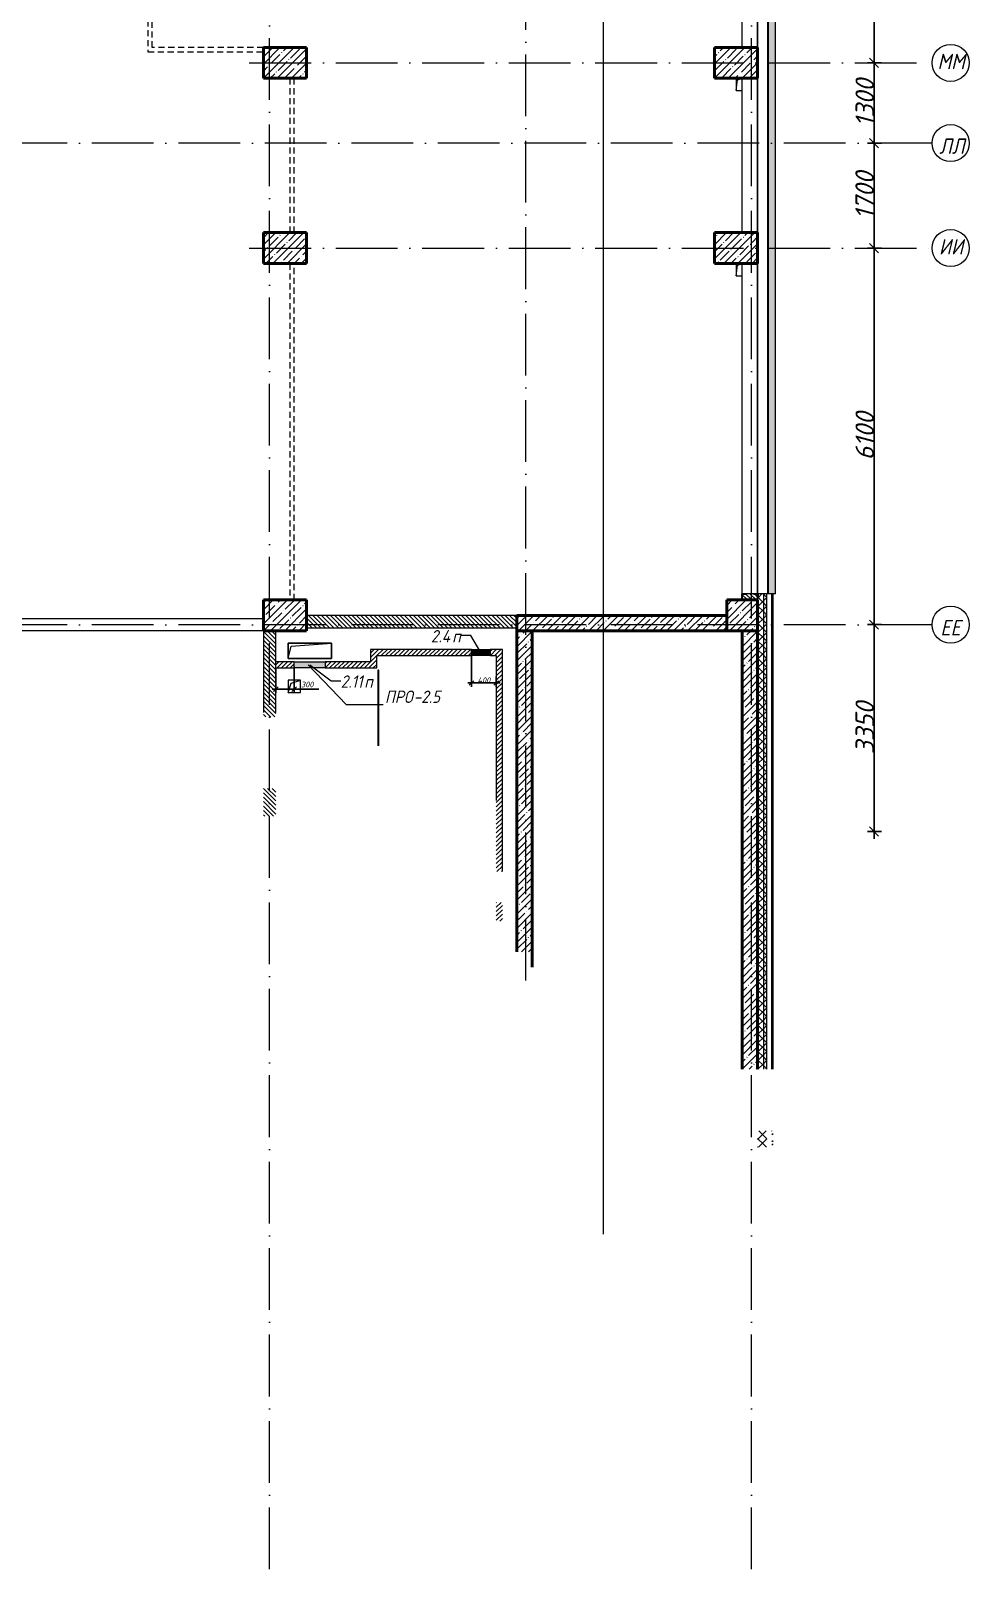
# Model space of a CAD drawing. Header units: millimetres. Extents: x -537608 to 253996, y -217170 to 186033.
# Drawn here: x -60197 to -45007, y -156291 to -131371 of the extents above; entities that cross this region are included whole.
import ezdxf

# ---------------------------------------------------------------- set-up
doc = ezdxf.new("R2010")
doc.units = ezdxf.units.MM
doc.linetypes.add('200_ШТРИХ_ш1п0_6_', pattern=[160, 100, -60])
doc.linetypes.add('50_200_ШТРИХ_1Т_ш5_п1_п1_', pattern=[1400, 1000, -200, 0, -200])
for name, color, linetype, lineweight in [('A-____-____-DIMS', 7, 'Continuous', 9), ('A-DETL-____-OTLN-3', 7, '200_ШТРИХ_ш1п0_6_', 9), ('A-FLOR-____-OTLN', 7, 'Continuous', 9), ('A-GENM-____-IDEN', 7, 'Continuous', 9), ('A-GENM-____-MCUT', 7, 'Continuous', 25), ('A-GENM-____-OTLN', 7, 'Continuous', 9), ('A-GENM-____-OTLN-1', 7, 'Continuous', 25), ('A-GLAZ-____-IDEN', 7, 'Continuous', 9), ('A-GLAZ-____-OTLN', 7, 'Continuous', 9), ('A-WALL-____-MCUT', 7, 'Continuous', 13), ('A-WALL-____-MCUT-1', 7, 'Continuous', 9), ('A-WALL-____-MCUT-2', 7, 'Continuous', 50), ('A-WALL-____-OTLN', 7, 'Continuous', 9), ('A-WALL-____-PATT-1', 7, 'Continuous', 9), ('A-WALL-FNSH-MCUT-1', 7, 'Continuous', 9), ('I-WALL-____-OTLN', 7, 'Continuous', 9), ('S-COLS-____-MCUT', 7, 'Continuous', 50), ('S-COLS-____-OTLN', 7, 'Continuous', 9), ('S-GRID-____-IDEN', 7, 'Continuous', 9), ('S-GRID-____-OTLN-1', 7, '50_200_ШТРИХ_1Т_ш5_п1_п1_', 9)]:
    doc.layers.add(name, color=color, linetype=linetype, lineweight=lineweight)
doc.layers.add('A-GLAZ-____-OTLN-1', color=7, linetype='Continuous', lineweight=9, true_color=0xc0c0c0)
doc.layers.add('G-____-____-SYMB-1', color=9, linetype='Continuous', lineweight=9, true_color=0x808080)
doc.styles.add('ISOCPEUR_I', font='isocpeui.ttf', dxfattribs={"height": 300})
doc.styles.add('ISOCPEUR_I_11', font='isocpeui.ttf', dxfattribs={"width": 0.9, "height": 200})
doc.styles.add('ISOCPEUR_I_7', font='isocpeui.ttf', dxfattribs={"width": 0.9, "height": 90})
doc.styles.add('ISOCPEUR_I_9', font='isocpeui.ttf', dxfattribs={"width": 0.9, "height": 250})
doc.dimstyles.new('ISO-1_8_0_9К_СРЕДНИЙ_Кладочные_1', dxfattribs={"dimscale": 304.8, "dimtxt": 89.638306, "dimasz": 0.246063, "dimexe": 0.19685, "dimexo": 0, "dimgap": 0, "dimtad": 1, "dimdec": 3, "dimrnd": 0.001, "dimdsep": 46, "dimtxsty": 'ISOCPEUR_I_7', "dimblk1": 'OBLIQUE', "dimblk2": 'OBLIQUE', "dimsah": 1, "dimcen": 0.09, "dimdle": 0.19685, "dimazin": 0, "dimtfac": 1, "dimtdec": 4, "dimtix": 1, "dimtmove": 0, "dimatfit": 3, "dimfxl": 1, "dimtvp": 1, "dimtolj": 1, "dimtzin": 0, "dimarcsym": 2})
doc.dimstyles.new('ISO-1_8_0_9К_СРЕДНИЙ_Кладочные_2', dxfattribs={"dimscale": 304.8, "dimtxt": 89.638306, "dimasz": 0.246063, "dimexe": 0.19685, "dimexo": 0, "dimgap": 0, "dimtad": 1, "dimdec": 3, "dimrnd": 0.001, "dimdsep": 46, "dimtxsty": 'ISOCPEUR_I_7', "dimblk1": 'OBLIQUE', "dimblk2": 'OBLIQUE', "dimsah": 1, "dimcen": 0.09, "dimdle": 0.19685, "dimazin": 0, "dimtfac": 1, "dimtdec": 4, "dimtix": 1, "dimtmove": 1, "dimatfit": 3, "dimfxl": 1, "dimtvp": 1, "dimtolj": 1, "dimtzin": 0, "dimarcsym": 2})
doc.dimstyles.new('ISO-2_5_0_9К_БОЛЬШОЙ_ОСИ', dxfattribs={"dimscale": 304.8, "dimtxt": 248.995294, "dimasz": 0.492126, "dimexe": 0.393701, "dimexo": 0, "dimgap": 0, "dimtad": 1, "dimdec": 0, "dimzin": 0, "dimdsep": 46, "dimtxsty": 'ISOCPEUR_I', "dimblk1": 'OBLIQUE', "dimblk2": 'OBLIQUE', "dimsah": 1, "dimcen": 0.09, "dimdle": 0.393701, "dimazin": 0, "dimtfac": 1, "dimtdec": 4, "dimtix": 1, "dimtmove": 0, "dimatfit": 3, "dimfxl": 1, "dimtvp": 1, "dimtolj": 1, "dimtzin": 0, "dimarcsym": 2})
pattern_1 = [(135, (-149681.9, -196272.377), (-35.35534, -35.35534), [])]
pattern_2 = [(45, (-149681.9, -196272.377), (-35.35534, 35.35534), [])]
pattern_3 = [(45, (-149681.9, -196272.38), (-70.71068, 70.71068), []), (135, (-149681.9, -196272.38), (-70.71068, -70.71068), [])]
pattern_4 = [(45, (-149681.9, -196272.38), (-114.04925, 114.04925), []), (45, (-149567.85, -196272.38), (-114.04925, 114.04925), [201.612, -40.322, 3.353, -36.97])]

# ---------------------------------------------------------------- blocks, each defined once
blk = doc.blocks.new('BSC_Колонна _Прямоугольная - 500х700-V96-АР1_План отверстий 2 этажа в осях 1-64_Ю-ЯЯ')
at = {"layer": 'S-COLS-____-OTLN'}
h = blk.add_hatch(dxfattribs=at)
h.set_pattern_fill('FP_109', color=256, style=0, pattern_type=2)
h.set_pattern_definition([(315, (-64381.04, 93600), (114.04925, 114.04925), []), (315, (-64381.04, 93485.95), (114.04925, 114.04925), [201.613, -40.323, 3.353, -36.97])])
h.paths.add_polyline_path([(-250, 350), (-250, -350), (250, -350), (250, 350)], flags=0)
at = {"layer": 'S-COLS-____-MCUT'}
for p, q in [((250, 350), (-250, 350)), ((-250, 350), (-250, -350)), ((250, -350), (250, 350)), ((-250, -350), (250, -350))]:
    blk.add_line(p, q, dxfattribs=at)
blk = doc.blocks.new('BSC_Колонна _Прямоугольная - 500х700-V105-АР1_План отверстий 2 этажа в осях 1-64_Ю-ЯЯ')
at = {"layer": 'S-COLS-____-OTLN'}
h = blk.add_hatch(dxfattribs=at)
h.set_pattern_fill('FP_118', color=256, style=0, pattern_type=2)
h.set_pattern_definition([(315, (-64381.04, 100900), (114.04925, 114.04925), []), (315, (-64381.04, 100785.95), (114.04925, 114.04925), [201.613, -40.323, 3.353, -36.97])])
h.paths.add_polyline_path([(-250, 350), (-250, -350), (250, -350), (250, 350)], flags=0)
at = {"layer": 'S-COLS-____-MCUT'}
for p, q in [((250, 350), (-250, 350)), ((-250, 350), (-250, -350)), ((250, -350), (250, 350)), ((-250, -350), (250, -350))]:
    blk.add_line(p, q, dxfattribs=at)
blk = doc.blocks.new('BSC_Колонна _Прямоугольная - 500х700-V108-АР1_План отверстий 2 этажа в осях 1-64_Ю-ЯЯ')
at = {"layer": 'S-COLS-____-OTLN'}
h = blk.add_hatch(dxfattribs=at)
h.set_pattern_fill('FP_121', color=256, style=0, pattern_type=2)
h.set_pattern_definition([(315, (-61381.04, 93600), (114.04925, 114.04925), []), (315, (-61381.04, 93485.95), (114.04925, 114.04925), [201.613, -40.323, 3.353, -36.97])])
h.paths.add_polyline_path([(-250, 350), (-250, -350), (250, -350), (250, 350)], flags=0)
at = {"layer": 'S-COLS-____-MCUT'}
for p, q in [((250, 350), (-250, 350)), ((-250, 350), (-250, -350)), ((250, -350), (250, 350)), ((-250, -350), (250, -350))]:
    blk.add_line(p, q, dxfattribs=at)
blk = doc.blocks.new('BSC_Колонна _Прямоугольная - 500х700-V109-АР1_План отверстий 2 этажа в осях 1-64_Ю-ЯЯ')
at = {"layer": 'S-COLS-____-OTLN'}
h = blk.add_hatch(dxfattribs=at)
h.set_pattern_fill('FP_122', color=256, style=0, pattern_type=2)
h.set_pattern_definition([(315, (-61381.04, 100900), (114.04925, 114.04925), []), (315, (-61381.04, 100785.95), (114.04925, 114.04925), [201.613, -40.323, 3.353, -36.97])])
h.paths.add_polyline_path([(-250, 350), (-250, -350), (250, -350), (250, 350)], flags=0)
at = {"layer": 'S-COLS-____-MCUT'}
for p, q in [((250, 350), (-250, 350)), ((-250, 350), (-250, -350)), ((250, -350), (250, 350)), ((-250, -350), (250, -350))]:
    blk.add_line(p, q, dxfattribs=at)
blk = doc.blocks.new('BSC_Колонна _Прямоугольная - 500х700-V110-АР1_План отверстий 2 этажа в осях 1-64_Ю-ЯЯ')
at = {"layer": 'S-COLS-____-OTLN'}
h = blk.add_hatch(dxfattribs=at)
h.set_pattern_fill('FP_123', color=256, style=0, pattern_type=2)
h.set_pattern_definition([(315, (-55431.04, 93600), (114.04925, 114.04925), []), (315, (-55431.04, 93485.95), (114.04925, 114.04925), [201.613, -40.323, 3.353, -36.97])])
h.paths.add_polyline_path([(-250, 350), (-250, -350), (250, -350), (250, 350)], flags=0)
at = {"layer": 'S-COLS-____-MCUT'}
for p, q in [((250, 350), (-250, 350)), ((-250, 350), (-250, -350)), ((250, -350), (250, 350)), ((-250, -350), (250, -350))]:
    blk.add_line(p, q, dxfattribs=at)
blk = doc.blocks.new('BSC_Колонна _Прямоугольная - 500х500-V111-АР1_План отверстий 2 этажа в осях 1-64_Ю-ЯЯ')
at = {"layer": 'S-COLS-____-OTLN'}
h = blk.add_hatch(dxfattribs=at)
h.set_pattern_fill('FP_124', color=256, style=0, pattern_type=2)
h.set_pattern_definition([(315, (-55431.04, 101000), (114.04925, 114.04925), []), (315, (-55431.04, 100885.95), (114.04925, 114.04925), [201.613, -40.323, 3.353, -36.97])])
h.paths.add_polyline_path([(-250, 250), (-250, -250), (250, -250), (250, 250)], flags=0)
at = {"layer": 'S-COLS-____-MCUT'}
for p, q in [((250, 250), (-250, 250)), ((-250, 250), (-250, -250)), ((250, -250), (250, 250)), ((-250, -250), (250, -250))]:
    blk.add_line(p, q, dxfattribs=at)
blk = doc.blocks.new('Фахверк_СКБ_Уголок - 250_2700_1-27501432-АР1_План отверстий 2 этажа в осях 1-64_Ю-ЯЯ')
at = {"layer": 'A-GENM-____-MCUT'}
for p, q in [((200, 181), (125, 181)), ((125, 181), (125, 106)), ((125, 106), (131, 106)), ((131, 106), (131, 175)), ((131, 175), (200, 175)), ((200, 175), (200, 181)), ((131, -6), (125, -6)), ((125, -6), (125, -81)), ((125, -81), (200, -81)), ((131, -75), (131, -6)), ((200, -75), (131, -75)), ((200, -81), (200, -75))]:
    blk.add_line(p, q, dxfattribs=at)
blk = doc.blocks.new('AR_Отверстие Ниша - Лючок-32401647-АР1_План отверстий 2 этажа в осях 1-64_Ю-ЯЯ')
at = {"layer": 'A-GLAZ-____-OTLN'}
blk.add_hatch(color=256, dxfattribs=at).paths.add_polyline_path([(150, 50), (-150, 50), (-150, -50), (150, -50)], flags=0)
for p, q in [((-150, 50), (150, 50)), ((-150, -50), (-150, 50)), ((150, 50), (150, -50)), ((150, -50), (-150, -50))]:
    blk.add_line(p, q, dxfattribs=at)
blk = doc.blocks.new('AR_Отверстие Ниша - Лючок-32401869-АР1_План отверстий 2 этажа в осях 1-64_Ю-ЯЯ')
at = {"layer": 'A-GLAZ-____-OTLN'}
blk.add_hatch(color=256, dxfattribs=at).paths.add_polyline_path([(250, 50), (-250, 50), (-250, -50), (250, -50)], flags=0)
for p, q in [((-250, 50), (250, 50)), ((-250, -50), (-250, 50)), ((250, 50), (250, -50)), ((250, -50), (-250, -50))]:
    blk.add_line(p, q, dxfattribs=at)
blk = doc.blocks.new('AR_Отверстие прямоугольное _в плите_ - AR_Отверстие прямоугольное _в плите_-30459207-АР1_План отверстий 2 этажа в осях 1-64_Ю-ЯЯ')
at = {"layer": 'A-GENM-____-OTLN'}
for p, q in [((100, 100), (-100, 100)), ((-100, 100), (-100, -100)), ((-100, -100), (-50, 50)), ((-50, 50), (100, 100)), ((100, -100), (100, 100)), ((-100, -100), (100, -100))]:
    blk.add_line(p, q, dxfattribs=at)
blk = doc.blocks.new('AR_Отверстие прямоугольное _в плите_ - AR_Отверстие прямоугольное _в плите_-30459221-АР1_План отверстий 2 этажа в осях 1-64_Ю-ЯЯ')
at = {"layer": 'A-GENM-____-OTLN'}
for p, q in [((350, 125), (-350, 125)), ((-350, 125), (-350, -125)), ((-350, -125), (-300, 75)), ((-300, 75), (350, 125)), ((350, -125), (350, 125)), ((-350, -125), (350, -125))]:
    blk.add_line(p, q, dxfattribs=at)
blk = doc.blocks.new('AR_Отверстие прямоугольное _в плите_ - AR_Отверстие прямоугольное _в плите_-V166-АР1_План отверстий 2 этажа в осях 1-64_Ю-ЯЯ')
at = {"layer": 'A-GENM-____-OTLN'}
for p, q in [((-50, 100), (-50, -100)), ((-50, -100), (-25, 75)), ((-25, 75), (50, 100)), ((50, -100), (50, 100)), ((-50, -100), (50, -100))]:
    blk.add_line(p, q, dxfattribs=at)
blk = doc.blocks.new('AR_Отверстие прямоугольное _в плите_ - AR_Отверстие прямоугольное _в плите_-V168-АР1_План отверстий 2 этажа в осях 1-64_Ю-ЯЯ')
at = {"layer": 'A-GENM-____-OTLN'}
for p, q in [((-50, 100), (-50, -100)), ((-50, -100), (-25, 75)), ((-25, 75), (50, 100)), ((-50, -100), (50, -100))]:
    blk.add_line(p, q, dxfattribs=at)
blk = doc.blocks.new('Отлив_СКБ - Отлив витража_120_НВФ-31884153-АР1_План отверстий 2 этажа в осях 1-64_Ю-ЯЯ')
at = {"layer": 'A-GLAZ-____-OTLN-1'}
for points in [[(0, 0), (0, -2), (13700, -2), (13700, 0), (4672, 0)], [(0, -83), (0, -120), (13700, -120), (13700, -2), (0, -2), (0, -63)]]:
    blk.add_hatch(color=256, dxfattribs=at).paths.add_polyline_path(points, flags=0)
at = {"layer": 'A-GLAZ-____-OTLN'}
for p, q in [((0, 0), (13700, 0)), ((13700, -2), (0, -2)), ((0, -120), (0, -83)), ((0, -120), (13700, -120)), ((13700, -83), (13700, -120))]:
    blk.add_line(p, q, dxfattribs=at)
blk = doc.blocks.new('Ось сетки - Круг_Ø6_00__ISO-2_5_0_9K_-25732049-АР1_План отверстий 2 этажа в осях 1-64_Ю-ЯЯ')
at = {"layer": 'S-GRID-____-IDEN'}
blk.add_circle((0, 0), 3, dxfattribs=at)
blk = doc.blocks.new('_Oblique')
at = {"color": 0, "linetype": 'ByBlock', "lineweight": -2}
blk.add_line((-0.5, -0.5), (0.5, 0.5), dxfattribs=at)
blk = doc.blocks.new('*D2573')
at = {"layer": 'A-____-____-DIMS', "color": 0, "lineweight": -2, "transparency": 16777216}
for p, q in [((-46654, -140991), (-46428, -140991)), ((-46548, -144461), (-46548, -140871)), ((-46654, -144341), (-46428, -144341))]:
    blk.add_line(p, q, dxfattribs=at)
at = {"layer": 'Defpoints', "color": 0, "transparency": 16777216}
for p in [(-46654, -140991), (-46548, -140991), (-46654, -144341)]:
    blk.add_point(p, dxfattribs=at)
at = {"layer": 'A-____-____-DIMS', "color": 0, "lineweight": -2, "transparency": 16777216, "xscale": 150, "yscale": 150, "zscale": 150}
for p, rotation in [((-46548, -140991), 90), ((-46548, -144341), 270)]:
    blk.add_blockref('_Oblique', p, dxfattribs=dict(at, rotation=rotation))
at = {"layer": 'A-____-____-DIMS', "color": 0, "transparency": 16777216, "insert": (-46698, -142666), "char_height": 300, "width": 758.48, "attachment_point": 5, "rotation": 90, "style": 'ISOCPEUR_I'}
blk.add_mtext('\\A1;3350', dxfattribs=at)
blk = doc.blocks.new('*D2574')
at = {"layer": 'A-____-____-DIMS', "color": 0, "lineweight": -2, "transparency": 16777216}
for p, q in [((-46548, -141111), (-46548, -134771)), ((-46654, -134891), (-46428, -134891)), ((-46654, -140991), (-46428, -140991))]:
    blk.add_line(p, q, dxfattribs=at)
at = {"layer": 'Defpoints', "color": 0, "transparency": 16777216}
for p in [(-46654, -134891), (-46548, -134891), (-46654, -140991)]:
    blk.add_point(p, dxfattribs=at)
at = {"layer": 'A-____-____-DIMS', "color": 0, "lineweight": -2, "transparency": 16777216, "xscale": 150, "yscale": 150, "zscale": 150}
for p, rotation in [((-46548, -134891), 90), ((-46548, -140991), 270)]:
    blk.add_blockref('_Oblique', p, dxfattribs=dict(at, rotation=rotation))
at = {"layer": 'A-____-____-DIMS', "color": 0, "transparency": 16777216, "insert": (-46698, -137941), "char_height": 300, "width": 701.02, "attachment_point": 5, "rotation": 90, "style": 'ISOCPEUR_I'}
blk.add_mtext('\\A1;6100', dxfattribs=at)
blk = doc.blocks.new('*D2575')
at = {"layer": 'A-____-____-DIMS', "color": 0, "lineweight": -2, "transparency": 16777216}
for p, q in [((-46548, -135011), (-46548, -133071)), ((-46654, -133191), (-46428, -133191)), ((-46654, -134891), (-46428, -134891))]:
    blk.add_line(p, q, dxfattribs=at)
at = {"layer": 'Defpoints', "color": 0, "transparency": 16777216}
for p in [(-46654, -133191), (-46548, -133191), (-46654, -134891)]:
    blk.add_point(p, dxfattribs=at)
at = {"layer": 'A-____-____-DIMS', "color": 0, "lineweight": -2, "transparency": 16777216, "xscale": 150, "yscale": 150, "zscale": 150}
for p, rotation in [((-46548, -133191), 90), ((-46548, -134891), 270)]:
    blk.add_blockref('_Oblique', p, dxfattribs=dict(at, rotation=rotation))
at = {"layer": 'A-____-____-DIMS', "color": 0, "transparency": 16777216, "insert": (-46700, -134041), "char_height": 300, "width": 701.02, "attachment_point": 5, "rotation": 90, "style": 'ISOCPEUR_I'}
blk.add_mtext('\\A1;1700', dxfattribs=at)
blk = doc.blocks.new('*D2576')
at = {"layer": 'A-____-____-DIMS', "color": 0, "lineweight": -2, "transparency": 16777216}
for p, q in [((-46548, -133311), (-46548, -131771)), ((-46654, -131891), (-46428, -131891)), ((-46654, -133191), (-46428, -133191))]:
    blk.add_line(p, q, dxfattribs=at)
at = {"layer": 'Defpoints', "color": 0, "transparency": 16777216}
for p in [(-46654, -131891), (-46548, -131891), (-46654, -133191)]:
    blk.add_point(p, dxfattribs=at)
at = {"layer": 'A-____-____-DIMS', "color": 0, "lineweight": -2, "transparency": 16777216, "xscale": 150, "yscale": 150, "zscale": 150}
for p, rotation in [((-46548, -131891), 90), ((-46548, -133191), 270)]:
    blk.add_blockref('_Oblique', p, dxfattribs=dict(at, rotation=rotation))
at = {"layer": 'A-____-____-DIMS', "color": 0, "transparency": 16777216, "insert": (-46698, -132541), "char_height": 300, "width": 701.02, "attachment_point": 5, "rotation": 90, "style": 'ISOCPEUR_I'}
blk.add_mtext('\\A1;1300', dxfattribs=at)
blk = doc.blocks.new('*D2577')
at = {"layer": 'A-____-____-DIMS', "color": 0, "lineweight": -2, "transparency": 16777216}
for p, q in [((-46548, -132011), (-46548, -128571)), ((-46654, -128691), (-46428, -128691)), ((-46654, -131891), (-46428, -131891))]:
    blk.add_line(p, q, dxfattribs=at)
at = {"layer": 'Defpoints', "color": 0, "transparency": 16777216}
for p in [(-46654, -128691), (-46548, -128691), (-46654, -131891)]:
    blk.add_point(p, dxfattribs=at)
at = {"layer": 'A-____-____-DIMS', "color": 0, "lineweight": -2, "transparency": 16777216, "xscale": 150, "yscale": 150, "zscale": 150}
for p, rotation in [((-46548, -128691), 90), ((-46548, -131891), 270)]:
    blk.add_blockref('_Oblique', p, dxfattribs=dict(at, rotation=rotation))
at = {"layer": 'A-____-____-DIMS', "color": 0, "transparency": 16777216, "insert": (-46698, -130291), "char_height": 300, "width": 758.48, "attachment_point": 5, "rotation": 90, "style": 'ISOCPEUR_I'}
blk.add_mtext('\\A1;3200', dxfattribs=at)
blk = doc.blocks.new('*D2585')
at = {"layer": 'A-____-____-DIMS', "color": 0, "lineweight": -2, "transparency": 16777216}
for p, q in [((-56232, -141691), (-56232, -142095)), ((-55932, -141667), (-55932, -142095)), ((-56292, -142035), (-55932, -142035)), ((-55932, -142035), (-55532, -142035))]:
    blk.add_line(p, q, dxfattribs=at)
at = {"layer": 'Defpoints', "color": 0, "transparency": 16777216}
for p in [(-56232, -141691), (-55932, -141667), (-55932, -142035)]:
    blk.add_point(p, dxfattribs=at)
at = {"layer": 'A-____-____-DIMS', "color": 0, "lineweight": -2, "transparency": 16777216, "xscale": 75, "yscale": 75, "zscale": 75, "rotation": 180}
blk.add_blockref('_Oblique', (-56232, -142035), dxfattribs=at)
at = {"layer": 'A-____-____-DIMS', "color": 0, "lineweight": -2, "transparency": 16777216, "xscale": 75, "yscale": 75, "zscale": 75}
blk.add_blockref('_Oblique', (-55932, -142035), dxfattribs=at)
at = {"layer": 'A-____-____-DIMS', "color": 0, "transparency": 16777216, "insert": (-55823, -141915), "char_height": 90, "width": 409.58, "attachment_point": 1, "line_spacing_factor": 1.149209, "style": 'ISOCPEUR_I_7'}
blk.add_mtext('\\A1;300', dxfattribs=at)
blk = doc.blocks.new('*D2586')
at = {"layer": 'A-____-____-DIMS', "color": 0, "lineweight": -2, "transparency": 16777216}
for p, q in [((-53062, -141407), (-53062, -141996)), ((-53122, -141936), (-52602, -141936)), ((-52662, -141830), (-52662, -141996))]:
    blk.add_line(p, q, dxfattribs=at)
at = {"layer": 'Defpoints', "color": 0, "transparency": 16777216}
for p in [(-53062, -141407), (-52662, -141830), (-52662, -141936)]:
    blk.add_point(p, dxfattribs=at)
at = {"layer": 'A-____-____-DIMS', "color": 0, "lineweight": -2, "transparency": 16777216, "xscale": 75, "yscale": 75, "zscale": 75, "rotation": 180}
blk.add_blockref('_Oblique', (-53062, -141936), dxfattribs=at)
at = {"layer": 'A-____-____-DIMS', "color": 0, "lineweight": -2, "transparency": 16777216, "xscale": 75, "yscale": 75, "zscale": 75}
blk.add_blockref('_Oblique', (-52662, -141936), dxfattribs=at)
at = {"layer": 'A-____-____-DIMS', "color": 0, "transparency": 16777216, "insert": (-52862, -141891), "char_height": 90, "width": 426.13, "attachment_point": 5, "style": 'ISOCPEUR_I_7'}
blk.add_mtext('\\A1;400', dxfattribs=at)

msp = doc.modelspace()

# ---------------------------------------------------------------- hatches: boundary and pattern name
at = {"layer": 'A-WALL-____-PATT-1'}
h = msp.add_hatch(dxfattribs=at)
h.set_pattern_fill('FP_1', color=256, style=0, pattern_type=2)
h.set_pattern_definition(pattern_3)
h.paths.add_polyline_path([(-48431.9, -149456.3351), (-48331.9, -149456.3351), (-48331.9, -149191.3351), (-48431.9, -149191.3351)], flags=0)
h.paths.add_polyline_path([(-48331.9, -148191.3351), (-48331.9, -140491.3351), (-48425.9, -140491.3351), (-48425.9, -140566.3351), (-48431.9, -140566.3351), (-48431.9, -148191.3351)], flags=0)
h.paths.add_polyline_path([(-48331.9, -126791.3351), (-48331.9, -125541.3351), (-48425.9, -125541.3351), (-48425.9, -125616.3351), (-48431.9, -125616.3351), (-48431.9, -126716.3351), (-48425.9, -126716.3351), (-48425.9, -126791.3351)], flags=0)
h.paths.add_polyline_path([(-48425.9, -123741.3351), (-48331.9, -123741.3351), (-48331.9, -122541.3351), (-48431.9, -122541.3351), (-48431.9, -123666.3351), (-48425.9, -123666.3351), (-48425.9, -123735.3351)], flags=0)
h.paths.add_polyline_path([(-48425.9, -120741.3351), (-48331.9, -120741.3351), (-48331.9, -119541.3351), (-48425.9, -119541.3351), (-48425.9, -119616.3351), (-48431.9, -119616.3351), (-48431.9, -120666.3351), (-48425.9, -120666.3351), (-48425.9, -120735.3351)], flags=0)
h.paths.add_polyline_path([(-48425.9, -117741.3351), (-48331.9, -117741.3351), (-48331.9, -116541.3351), (-48425.9, -116541.3351), (-48425.9, -116616.3351), (-48431.9, -116616.3351), (-48431.9, -117666.3351), (-48425.9, -117666.3351), (-48425.9, -117735.3351)], flags=0)
h.paths.add_polyline_path([(-48331.9, -114741.3351), (-48331.9, -110591.3351), (-48431.9, -110591.3351), (-48431.9, -114741.3351)], flags=0)
h = msp.add_hatch(dxfattribs=at)
h.set_pattern_fill('FP_1', color=256, style=0, pattern_type=2)
h.set_pattern_definition(pattern_3)
h.paths.add_polyline_path([(-48281.9, -149456.3351), (-48281.9, -149191.3351), (-48331.9, -149191.3351), (-48331.9, -149456.3351)], flags=0)
h.paths.add_polyline_path([(-48331.9, -148191.3351), (-48281.9, -148191.3351), (-48281.9, -140491.3351), (-48331.9, -140491.3351), (-48331.9, -145505.4347)], flags=0)
h.paths.add_polyline_path([(-48331.9, -126791.3351), (-48281.9, -126791.3351), (-48281.9, -125541.3351), (-48331.9, -125541.3351), (-48331.9, -126132.4865)], flags=0)
h.paths.add_polyline_path([(-48331.9, -123741.3351), (-48281.9, -123741.3351), (-48281.9, -122541.3351), (-48331.9, -122541.3351), (-48331.9, -122903.6618)], flags=0)
h.paths.add_polyline_path([(-48281.9, -120741.3351), (-48281.9, -119541.3351), (-48331.9, -119541.3351), (-48331.9, -120741.3351)], flags=0)
h.paths.add_polyline_path([(-48281.9, -117741.3351), (-48281.9, -116541.3351), (-48331.9, -116541.3351), (-48331.9, -117741.3351)], flags=0)
h.paths.add_polyline_path([(-48281.9, -114741.3351), (-48281.9, -110491.3351), (-48331.9, -110491.3351), (-48331.9, -114741.3351)], flags=0)
h = msp.add_hatch(dxfattribs=at)
h.set_pattern_fill('FP_6', color=256, style=0, pattern_type=2)
h.set_pattern_definition(pattern_1)
h.paths.add_polyline_path([(-48431.9, -140591.3351), (-48431.9, -140497.3351), (-48500.9, -140497.3351), (-48500.9, -140491.3351), (-48612.9, -140491.3351), (-48612.9, -140497.3351), (-48681.9, -140497.3351), (-48681.9, -140591.3351), (-48500.9, -140591.3351)], flags=0)
h = msp.add_hatch(dxfattribs=at)
h.set_pattern_fill('FP_3', color=256, style=0, pattern_type=2)
h.set_pattern_definition([(45, (-149681.9, -196272.38), (-85.53659, 85.53659), []), (45, (-149624.87, -196272.38), (-85.53659, 85.53659), [])])
h.paths.add_polyline_path([(-48181.9, -149456.3351), (-48181.9, -149191.3351), (-48201.9, -149191.3351), (-48201.9, -149456.3351)], flags=0)
h.paths.add_polyline_path([(-48201.9, -148191.3351), (-48181.9, -148191.3351), (-48181.9, -140491.3351), (-48201.9, -140491.3351), (-48201.9, -145505.4347)], flags=0)
h = msp.add_hatch(dxfattribs=at)
h.set_pattern_fill('FP_6', color=256, style=0, pattern_type=2)
h.set_pattern_definition(pattern_1)
h.paths.add_polyline_path([(-52331.9, -141041.3351), (-52331.9, -140841.3351), (-55731.9, -140841.3351), (-55731.9, -141041.3351), (-54252.045, -141041.3351)], flags=0)
h = msp.add_hatch(dxfattribs=at)
h.set_pattern_fill('FP_13', color=256, style=0, pattern_type=2)
h.set_pattern_definition(pattern_4)
h.paths.add_polyline_path([(-48931.9, -141091.3351), (-48931.9, -140841.3351), (-52331.9, -140841.3351), (-52331.9, -141091.3351), (-50717.0437, -141091.3351)], flags=0)
h = msp.add_hatch(dxfattribs=at)
h.set_pattern_fill('FP_6', color=256, style=0, pattern_type=2)
h.set_pattern_definition(pattern_1)
h.paths.add_polyline_path([(-56231.9, -144091.3351), (-56231.9, -143647.3351), (-56300.9, -143647.3351), (-56300.9, -143641.3351), (-56362.9, -143641.3351), (-56362.9, -143647.3351), (-56431.9, -143647.3351), (-56431.9, -144091.3351)], flags=0)
h.paths.add_polyline_path([(-56300.9, -142491.3351), (-56300.9, -142485.3351), (-56231.9, -142485.3351), (-56231.9, -141091.3351), (-56431.9, -141091.3351), (-56431.9, -142485.3351), (-56362.9, -142485.3351), (-56362.9, -142491.3351)], flags=0)
h = msp.add_hatch(dxfattribs=at)
h.set_pattern_fill('FP_13', color=256, style=0, pattern_type=2)
h.set_pattern_definition(pattern_4)
h.paths.add_polyline_path([(-52081.9, -146291.3351), (-52081.9, -141091.3351), (-52331.9, -141091.3351), (-52331.9, -146291.3351)], flags=0)
h = msp.add_hatch(dxfattribs=at)
h.set_pattern_fill('FP_13', color=256, style=0, pattern_type=2)
h.set_pattern_definition(pattern_4)
h.paths.add_polyline_path([(-48431.9, -148191.3351), (-48431.9, -141091.3351), (-48681.9, -141091.3351), (-48681.9, -148191.3351)], flags=0)
h = msp.add_hatch(dxfattribs=at)
h.set_pattern_fill('FP_5', color=256, style=0, pattern_type=2)
h.set_pattern_definition(pattern_2)
h.paths.add_polyline_path([(-52761.9, -141491.3351), (-52661.9, -141491.3351), (-52661.9, -141391.3351), (-52761.9, -141391.3351), (-52761.9, -141396.5031)], flags=0)
h.paths.add_polyline_path([(-54596.9, -141491.3351), (-53061.9, -141491.3351), (-53061.9, -141391.3351), (-54696.9, -141391.3351), (-54696.9, -141491.3351)], flags=0)
h = msp.add_hatch(dxfattribs=at)
h.set_pattern_fill('FP_5', color=256, style=0, pattern_type=2)
h.set_pattern_definition(pattern_2)
h.paths.add_polyline_path([(-54596.9, -141691.3351), (-54596.9, -141491.3351), (-54696.9, -141491.3351), (-54696.9, -141691.3351)], flags=0)
h = msp.add_hatch(dxfattribs=at)
h.set_pattern_fill('FP_5', color=256, style=0, pattern_type=2)
h.set_pattern_definition(pattern_2)
h.paths.add_polyline_path([(-52575.2333, -145791.3351), (-52561.9, -145791.3351), (-52561.9, -145491.3351), (-52661.9, -145491.3351), (-52661.9, -145791.3351), (-52575.8535, -145791.3351)], flags=0)
h.paths.add_polyline_path([(-52661.9, -144991.3351), (-52561.9, -144991.3351), (-52561.9, -141391.3351), (-52661.9, -141391.3351), (-52661.9, -143941.3351)], flags=0)
h = msp.add_hatch(dxfattribs=at)
h.set_pattern_fill('FP_5', color=256, style=0, pattern_type=2)
h.set_pattern_definition(pattern_2)
h.paths.add_polyline_path([(-55931.9, -141691.3351), (-55931.9, -141591.3351), (-56231.9, -141591.3351), (-56231.9, -141691.3351)], flags=0)
h.paths.add_polyline_path([(-54696.9, -141691.3351), (-54696.9, -141591.3351), (-55431.9, -141591.3351), (-55431.9, -141691.3351)], flags=0)

# ---------------------------------------------------------------- linework, layer by layer
at = {"layer": 'A-DETL-____-OTLN-3'}
for p, q in [((-58301.9, -121121.3351), (-58301.9, -131711.3351)), ((-58231.9, -131641.3351), (-58231.9, -125846.012)), ((-58301.9, -131711.3351), (-56431.9, -131711.3351)), ((-56431.9, -131641.3351), (-58231.9, -131641.3351)), ((-56001.9, -132141.3351), (-56001.9, -134641.3351)), ((-55931.9, -134641.3351), (-55931.9, -132141.3351)), ((-56001.9, -135141.3351), (-56001.9, -140591.3351)), ((-55931.9, -140591.3351), (-55931.9, -135141.3351))]:
    msp.add_line(p, q, dxfattribs=at)
at = {"layer": 'A-FLOR-____-OTLN'}
for p, q in [((-56031.9, -141291.3351), (-55331.9, -141291.3351)), ((-56031.9, -141541.3351), (-56031.9, -141291.3351)), ((-55331.9, -141291.3351), (-55331.9, -141541.3351)), ((-55331.9, -141541.3351), (-56031.9, -141541.3351))]:
    msp.add_line(p, q, dxfattribs=at)
at = {"layer": 'A-GENM-____-IDEN'}
for p, q in [((-55705.7754, -141641.3351), (-55094.3784, -142286.4005)), ((-55094.3784, -142286.4005), (-54493.9208, -142286.4005))]:
    msp.add_line(p, q, dxfattribs=at)
at = {"layer": 'A-GLAZ-____-IDEN'}
for p, q in [((-53072.4221, -141165.8045), (-53232.9442, -141165.8045)), ((-52911.9, -141441.3351), (-53072.4221, -141165.8045)), ((-55681.9, -141641.3351), (-55335.2847, -141900.7767)), ((-55335.2847, -141900.7767), (-55180.3691, -141900.7767))]:
    msp.add_line(p, q, dxfattribs=at)
at = {"layer": 'A-WALL-____-MCUT'}
for p, q in [((-48500.9, -140491.3351), (-48612.9, -140491.3351)), ((-48201.9, -140491.3351), (-48425.9, -140491.3351)), ((-48201.9, -148191.3351), (-48201.9, -140491.3351)), ((-48681.9, -140566.3351), (-48681.9, -140591.3351)), ((-52331.9, -140841.3351), (-55731.9, -140841.3351)), ((-55731.9, -141041.3351), (-52331.9, -141041.3351)), ((-56431.9, -141091.3351), (-56431.9, -142416.3351)), ((-56231.9, -142416.3351), (-56231.9, -141091.3351))]:
    msp.add_line(p, q, dxfattribs=at)
at = {"layer": 'A-WALL-____-MCUT-1'}
for p, q in [((-48331.9, -148191.3351), (-48331.9, -140491.3351)), ((-48281.9, -148191.3351), (-48281.9, -140491.3351)), ((-48431.9, -140591.3351), (-48431.9, -140566.3351)), ((-48431.9, -140566.3351), (-48431.9, -140591.3351))]:
    msp.add_line(p, q, dxfattribs=at)
at = {"layer": 'A-WALL-____-MCUT-2'}
for p, q in [((-52331.9, -140841.3351), (-52331.9, -146291.3351)), ((-48931.9, -140841.3351), (-52331.9, -140841.3351)), ((-52331.9, -141091.3351), (-48931.9, -141091.3351)), ((-52081.9, -146541.3351), (-52081.9, -141091.3351)), ((-48681.9, -141091.3351), (-48681.9, -148191.3351)), ((-48431.9, -141091.3351), (-48431.9, -148191.3351)), ((-48431.9, -148191.3351), (-48431.9, -141091.3351))]:
    msp.add_line(p, q, dxfattribs=at)
at = {"layer": 'A-WALL-____-OTLN'}
for p, q in [((-48681.9, -131641.3351), (-48681.9, -126791.3351)), ((-48431.9, -131641.3351), (-48431.9, -126791.3351)), ((-48431.9, -126791.3351), (-48431.9, -131641.3351)), ((-48681.9, -134641.3351), (-48681.9, -132141.3351)), ((-48431.9, -134641.3351), (-48431.9, -132141.3351)), ((-48431.9, -132141.3351), (-48431.9, -134641.3351)), ((-48681.9, -140491.3351), (-48681.9, -135141.3351)), ((-48431.9, -140491.3351), (-48431.9, -135141.3351)), ((-48431.9, -135141.3351), (-48431.9, -140491.3351))]:
    msp.add_line(p, q, dxfattribs=at)
at = {"layer": 'A-WALL-FNSH-MCUT-1'}
for p, q in [((-48181.9, -140491.3351), (-48201.9, -140491.3351)), ((-48201.9, -140491.3351), (-48201.9, -148191.3351)), ((-48181.9, -148191.3351), (-48181.9, -140491.3351)), ((-53061.9, -141391.3351), (-54696.9, -141391.3351)), ((-54696.9, -141391.3351), (-54696.9, -141591.3351)), ((-54596.9, -141491.3351), (-53061.9, -141491.3351)), ((-54596.9, -141691.3351), (-54596.9, -141491.3351)), ((-52561.9, -141391.3351), (-52761.9, -141391.3351)), ((-52761.9, -141491.3351), (-52661.9, -141491.3351)), ((-52661.9, -141491.3351), (-52661.9, -143841.3351)), ((-52561.9, -144991.3351), (-52561.9, -141391.3351)), ((-55931.9, -141591.3351), (-56231.9, -141591.3351)), ((-56231.9, -141691.3351), (-55931.9, -141691.3351)), ((-54696.9, -141591.3351), (-55431.9, -141591.3351)), ((-55431.9, -141691.3351), (-54596.9, -141691.3351)), ((-54581.9, -141726.3351), (-54581.9, -142956.3351)), ((-54561.9, -141726.3351), (-54581.9, -141726.3351)), ((-54561.9, -142956.3351), (-54561.9, -141726.3351))]:
    msp.add_line(p, q, dxfattribs=at)
at = {"layer": 'G-____-____-SYMB-1'}
msp.add_line((-50933.7, -109583.8257), (-50933.7, -150866.0509), dxfattribs=at)
at = {"layer": 'I-WALL-____-OTLN'}
for p, q in [((-60431.9, -140891.3351), (-56431.9, -140891.3351)), ((-56431.9, -141091.3351), (-60431.9, -141091.3351))]:
    msp.add_line(p, q, dxfattribs=at)
at = {"layer": 'S-GRID-____-OTLN-1'}
for p, q in [((-56331.9, -156291.3351), (-56331.9, -105379.5257)), ((-52181.9, -146755.6947), (-52181.9, -105379.5257)), ((-48531.9, -156291.3351), (-48531.9, -105379.5257)), ((-56660.6356, -131891.3351), (-45607.4934, -131891.3351)), ((-45607.4934, -133191.3351), (-154350.6702, -133191.3351)), ((-56660.6356, -134891.3351), (-45607.4934, -134891.3351)), ((-45607.4934, -140991.3351), (-154350.6702, -140991.3351))]:
    msp.add_line(p, q, dxfattribs=at)

# ---------------------------------------------------------------- block references
at = {"layer": 'A-GENM-____-OTLN'}
for name, p in [('AR_Отверстие прямоугольное _в плите_ - AR_Отверстие прямоугольное _в плите_-V168-АР1_План отверстий 2 этажа в осях 1-64_Ю-ЯЯ', (-48731.9, -132241.3351)), ('AR_Отверстие прямоугольное _в плите_ - AR_Отверстие прямоугольное _в плите_-V166-АР1_План отверстий 2 этажа в осях 1-64_Ю-ЯЯ', (-48732.0398, -135241.3351)), ('AR_Отверстие прямоугольное _в плите_ - AR_Отверстие прямоугольное _в плите_-30459221-АР1_План отверстий 2 этажа в осях 1-64_Ю-ЯЯ', (-55681.9, -141416.3351)), ('AR_Отверстие прямоугольное _в плите_ - AR_Отверстие прямоугольное _в плите_-30459207-АР1_План отверстий 2 этажа в осях 1-64_Ю-ЯЯ', (-55931.9, -141991.3351))]:
    msp.add_blockref(name, p, dxfattribs=at)
at = {"layer": 'A-GENM-____-OTLN-1', "rotation": 269.9999999999999}
msp.add_blockref('Фахверк_СКБ_Уголок - 250_2700_1-27501432-АР1_План отверстий 2 этажа в осях 1-64_Ю-ЯЯ', (-48606.9, -140366.3351), dxfattribs=at)
at = {"layer": 'A-GLAZ-____-OTLN'}
for name, p, rotation in [('Отлив_СКБ - Отлив витража_120_НВФ-31884153-АР1_План отверстий 2 этажа в осях 1-64_Ю-ЯЯ', (-48264.9, -140491.3351), 90), ('AR_Отверстие Ниша - Лючок-32401647-АР1_План отверстий 2 этажа в осях 1-64_Ю-ЯЯ', (-52911.9, -141441.3351), 180), ('AR_Отверстие Ниша - Лючок-32401869-АР1_План отверстий 2 этажа в осях 1-64_Ю-ЯЯ', (-55681.9, -141641.3351), 180)]:
    msp.add_blockref(name, p, dxfattribs=dict(at, rotation=rotation))
at = {"layer": 'S-COLS-____-OTLN', "rotation": 89.9999999999999}
for name, p in [('BSC_Колонна _Прямоугольная - 500х700-V96-АР1_План отверстий 2 этажа в осях 1-64_Ю-ЯЯ', (-56081.9, -131891.3351)), ('BSC_Колонна _Прямоугольная - 500х700-V105-АР1_План отверстий 2 этажа в осях 1-64_Ю-ЯЯ', (-48781.9, -131891.3351)), ('BSC_Колонна _Прямоугольная - 500х700-V108-АР1_План отверстий 2 этажа в осях 1-64_Ю-ЯЯ', (-56081.9, -134891.3351)), ('BSC_Колонна _Прямоугольная - 500х700-V109-АР1_План отверстий 2 этажа в осях 1-64_Ю-ЯЯ', (-48781.9, -134891.3351)), ('BSC_Колонна _Прямоугольная - 500х700-V110-АР1_План отверстий 2 этажа в осях 1-64_Ю-ЯЯ', (-56081.9, -140841.3351)), ('BSC_Колонна _Прямоугольная - 500х500-V111-АР1_План отверстий 2 этажа в осях 1-64_Ю-ЯЯ', (-48681.9, -140841.3351))]:
    msp.add_blockref(name, p, dxfattribs=at)
at = {"layer": 'S-GRID-____-IDEN', "xscale": 99.99999999999993, "yscale": 99.99999999999993, "zscale": 99.99999999999993}
for p, rotation in [((-45307.4934, -131891.3351), 269.9999999999995), ((-45307.4934, -133191.3351), 89.9999999999998), ((-45307.4934, -134891.3351), 269.9999999999995), ((-45307.4934, -140991.3351), 89.9999999999998)]:
    msp.add_blockref('Ось сетки - Круг_Ø6_00__ISO-2_5_0_9K_-25732049-АР1_План отверстий 2 этажа в осях 1-64_Ю-ЯЯ', p, dxfattribs=dict(at, rotation=rotation))

# ---------------------------------------------------------------- texts
at = {"layer": 'A-GENM-____-IDEN', "char_height": 200, "attachment_point": 1, "style": 'ISOCPEUR_I_11'}
for s, insert, width in [('ПРО', (-54464.3274, -142059.2844), 562.784625), ('-2.5', (-53999.9837, -142059.2844), 548.35425)]:
    msp.add_mtext(s, dxfattribs=dict(at, insert=insert, width=width))
at = {"layer": 'A-GLAZ-____-IDEN', "char_height": 200, "attachment_point": 1, "style": 'ISOCPEUR_I_11'}
for s, insert, width in [('2.4', (-53721.2997, -141078.1899), 418.480875), ('\\fISOCPEUR|b0|i1|c204|p34|;\\W.9;п', (-53376.0185, -141078.1899), 158.734125), ('2.11', (-55180.3691, -141813.1621), 461.772), ('\\fISOCPEUR|b0|i1|c204|p34|;\\W.9;п', (-54799.3691, -141813.1621), 158.734125)]:
    msp.add_mtext(s, dxfattribs=dict(at, insert=insert, width=width))
at = {"layer": 'S-GRID-____-IDEN', "char_height": 250, "attachment_point": 1, "style": 'ISOCPEUR_I_9'}
for s, insert, width in [('ММ', (-45521.5729, -131744.7026), 505.063125), ('ЛЛ', (-45492.5638, -133115.2593), 447.341625), ('ИИ', (-45497.7229, -134744.7026), 447.341625), ('ЕЕ', (-45474.5638, -140915.2593), 404.0505)]:
    msp.add_mtext(s, dxfattribs=dict(at, insert=insert, width=width))

# ---------------------------------------------------------------- dimensions: what is measured, and where the dimension line sits
at = {"layer": 'A-____-____-DIMS'}
for base, p1, p2, override, picture, middle in [((-46547.6585, -128691.3351), (-46653.7245, -131891.3351), (-46653.7245, -128691.3351), {"dimpost": '<>', "dimfxl": 3200}, '*D2577', (-46697.6585, -130291.3351)), ((-46547.6585, -131891.3351), (-46653.7245, -133191.3351), (-46653.7245, -131891.3351), {"dimpost": '<>', "dimfxl": 1300}, '*D2576', (-46697.6585, -132541.3351)), ((-46547.6585, -133191.3351), (-46653.7245, -134891.3351), (-46653.7245, -133191.3351), {"dimpost": '<>', "dimfxl": 1700}, '*D2575', (-46699.5903, -134041.3351)), ((-46547.6585, -134891.3351), (-46653.7245, -140991.3351), (-46653.7245, -134891.3351), {"dimpost": '<>', "dimfxl": 6100}, '*D2574', (-46697.6585, -137941.3351)), ((-46547.6585, -140991.3351), (-46653.7245, -144341.3351), (-46653.7245, -140991.3351), {"dimpost": '<>', "dimfxl": 3350}, '*D2573', (-46697.6585, -142666.3351))]:
    dim = msp.add_linear_dim(base=base, p1=p1, p2=p2, angle=90, dimstyle='ISO-2_5_0_9К_БОЛЬШОЙ_ОСИ', override=override, dxfattribs=at)
    dim.commit()
    dim.dimension.update_dxf_attribs({"geometry": picture, "text_midpoint": middle})
dim = msp.add_linear_dim(base=(-52661.9, -141936.4699), p1=(-53061.9, -141406.5692), p2=(-52661.9, -141830.4039), dimstyle='ISO-1_8_0_9К_СРЕДНИЙ_Кладочные_2', override={"dimpost": '<>', "dimfxl": 582.782828}, dxfattribs=at)
dim.commit()
dim.dimension.update_dxf_attribs({"geometry": '*D2586', "text_midpoint": (-52861.9, -141891.4699)})
dim = msp.add_linear_dim(base=(-55931.9, -142034.7588), p1=(-56231.9, -141691.3351), p2=(-55931.9, -141666.921), dimstyle='ISO-1_8_0_9К_СРЕДНИЙ_Кладочные_1', override={"dimpost": '<>', "dimfxl": 300.991774}, dxfattribs=at)
dim.commit()
dim.dimension.update_dxf_attribs({"geometry": '*D2585', "text_midpoint": (-55618.0769, -142034.7588), "dimtype": 160})

doc.saveas('drawing.dxf')
